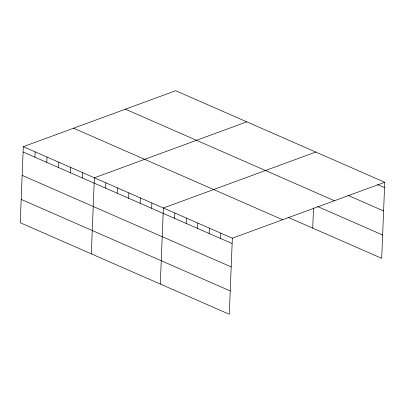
<?xml version="1.0" encoding="UTF-8"?>
<svg xmlns="http://www.w3.org/2000/svg" width="405" height="405" viewBox="0 0 405 405"><rect width="100%" height="100%" fill="white"/><g stroke="black" fill="none" stroke-linecap="round" stroke-linejoin="round"><path stroke-width="0.61" d="M384.75 182.265L175.714 90.725L23.303 146.671L20.25 222.735L229.286 314.275L232.343 238.211L384.75 182.265L381.697 258.329L287.995 217.298M34.936 157.206L35.149 151.855M46.783 162.39L46.995 157.044M58.629 167.579L58.841 162.233M70.47 172.768L70.688 167.417M82.316 177.952L82.534 172.606M91.322 253.859L94.38 177.795L246.787 121.849M105.659 188.178L105.877 182.827M117.156 193.21L117.374 187.864M128.653 198.248L128.871 192.896M140.15 203.28L140.368 197.934M151.647 208.317L151.865 202.966M160.304 284.067L163.362 208.003L315.768 152.057M174.641 218.386L174.859 213.035M186.138 223.418L186.356 218.072M197.635 228.455L197.853 223.104M209.132 233.488L209.35 228.142M220.629 238.525L220.846 233.174M312.711 228.121L313.521 207.937M377.637 184.594L384.537 187.616M347.956 195.342L383.596 210.949M125.418 109.188L334.454 200.728M317.672 206.55L382.634 234.996M73.599 128.208L282.639 219.748M23.303 146.671L232.343 238.211M23.09 152.017L232.131 243.557M22.153 175.355L231.189 266.895M21.187 199.397L230.227 290.937"/></g></svg>
